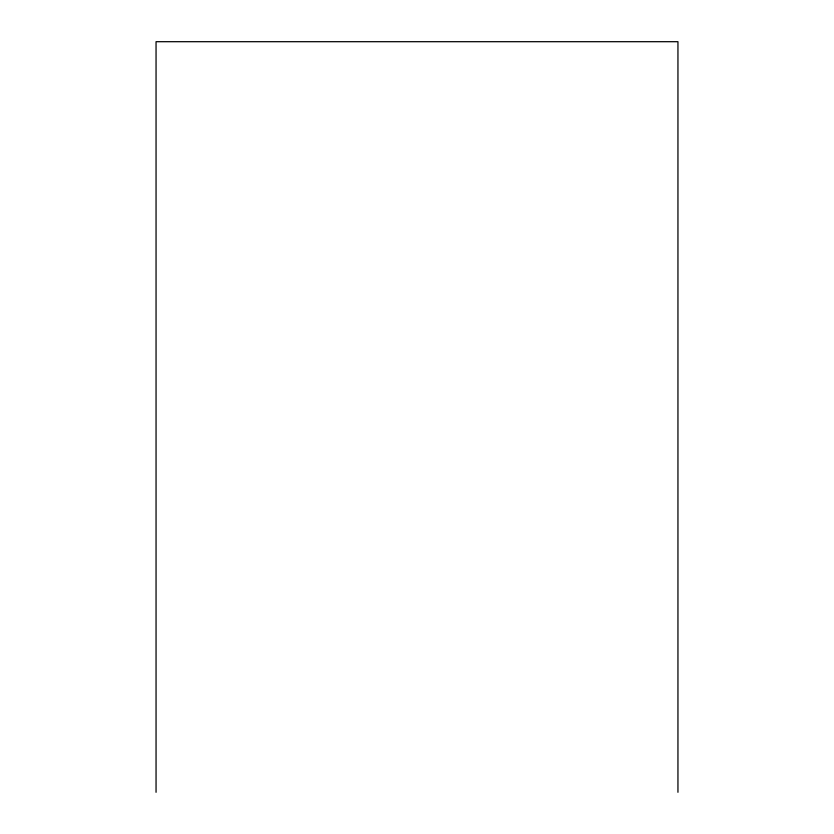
<?xml version="1.0" encoding="UTF-8"?>
<svg xmlns="http://www.w3.org/2000/svg" width="834" height="834" viewBox="0 0 834 834"><rect width="100%" height="100%" fill="white"/><g stroke="black" fill="none" stroke-linecap="round" stroke-linejoin="round"><path stroke-width="1.25" d="M677.948 792.3L677.948 41.7L156.052 41.7L156.052 792.3"/></g></svg>
